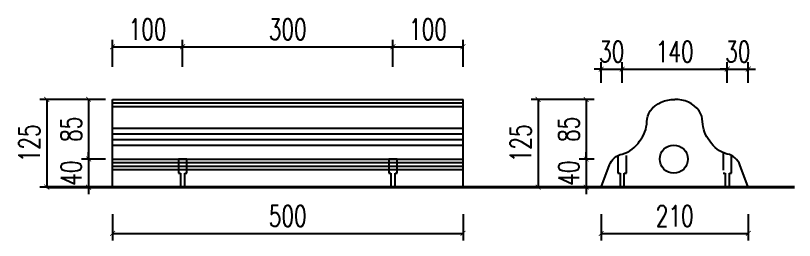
# Model space of a CAD drawing. Extents: x -40548 to 155442, y 5688 to 67136.
# Drawn here: x 119383 to 120494, y 14163 to 14483 of the extents above; entities that cross this region are included whole.
import ezdxf

# ---------------------------------------------------------------- set-up
doc = ezdxf.new("R2010")
doc.units = 0
doc.header["$LTSCALE"] = 1000
doc.linetypes.add('HIDDEN2', pattern=[0.1875, 0.125, -0.0625])
doc.layers.get('DEFPOINTS').update_dxf_attribs({"color": 200})
for name, color, linetype in [('AE-FNSH', 11, 'Continuous'), ('AE-PATN-MATE', 8, 'Continuous'), ('PUB_DIM', 3, 'Continuous')]:
    doc.layers.add(name, color=color, linetype=linetype)
doc.styles.add('_TCH_DIM_T3', font='SIMPLEX', dxfattribs={"width": 0.705882, "bigfont": 'GBCBIG'})
doc.dimstyles.new('_TCH_ARCH-10', dxfattribs={"dimscale": 10, "dimtxt": 2.975, "dimasz": 1, "dimexe": 1, "dimexo": 1, "dimgap": 1, "dimtad": 1, "dimdec": 0, "dimzin": 0, "dimdsep": 46, "dimtxsty": '_TCH_DIM_T3', "dimblk": 'ARCHTICK', "dimcen": 0.09, "dimclrt": 7, "dimazin": 2, "dimtfac": 1, "dimtdec": 0, "dimtix": 1, "dimtmove": 2, "dimatfit": 3, "dimfxl": 0, "dimtolj": 1, "dimtzin": 0, "dimarcsym": 0})

# ---------------------------------------------------------------- blocks, each defined once
blk = doc.blocks.new('_ArchTick')
at = {"color": 0, "linetype": 'ByBlock', "const_width": 0.1}
blk.add_lwpolyline([(-0.35, -0.35), (0.35, 0.35)], dxfattribs=at)
blk = doc.blocks.new('*D167')
at = {"layer": 'DEFPOINTS', "color": 0}
for p in [(120248.7, 14406.6), (120218.7, 14377.2), (120248.7, 14377.2)]:
    blk.add_point(p, dxfattribs=at)
at = {"layer": 'PUB_DIM', "color": 0, "lineweight": -2}
for p, q in [((120218.7, 14387.2), (120218.7, 14416.6)), ((120248.7, 14387.2), (120248.7, 14416.6)), ((120218.7, 14406.6), (120208.7, 14406.6)), ((120218.7, 14406.6), (120248.7, 14406.6)), ((120248.7, 14406.6), (120258.7, 14406.6))]:
    blk.add_line(p, q, dxfattribs=at)
at = {"layer": 'PUB_DIM', "color": 0, "lineweight": -2, "xscale": 10, "yscale": 10, "zscale": 10}
blk.add_blockref('_ArchTick', (120218.7, 14406.6), dxfattribs=at)
at = {"layer": 'PUB_DIM', "color": 0, "lineweight": -2, "xscale": 10, "yscale": 10, "zscale": 10, "rotation": 180}
blk.add_blockref('_ArchTick', (120248.7, 14406.6), dxfattribs=at)
at = {"layer": 'PUB_DIM', "color": 7, "insert": (120233.7, 14431.5), "char_height": 29.75, "attachment_point": 5, "style": '_TCH_DIM_T3'}
blk.add_mtext('\\A1;30', dxfattribs=at)
blk = doc.blocks.new('*D168')
at = {"layer": 'DEFPOINTS', "color": 0}
for p in [(120398.7, 14406.6), (120248.7, 14377.2), (120398.7, 14377.2)]:
    blk.add_point(p, dxfattribs=at)
at = {"layer": 'PUB_DIM', "color": 0, "lineweight": -2}
for p, q in [((120248.7, 14387.2), (120248.7, 14416.6)), ((120398.7, 14387.2), (120398.7, 14416.6)), ((120248.7, 14406.6), (120398.7, 14406.6))]:
    blk.add_line(p, q, dxfattribs=at)
at = {"layer": 'PUB_DIM', "color": 0, "lineweight": -2, "xscale": 10, "yscale": 10, "zscale": 10, "rotation": 180}
blk.add_blockref('_ArchTick', (120248.7, 14406.6), dxfattribs=at)
at = {"layer": 'PUB_DIM', "color": 0, "lineweight": -2, "xscale": 10, "yscale": 10, "zscale": 10}
blk.add_blockref('_ArchTick', (120398.7, 14406.6), dxfattribs=at)
at = {"layer": 'PUB_DIM', "color": 7, "insert": (120323.7, 14431.5), "char_height": 29.75, "attachment_point": 5, "style": '_TCH_DIM_T3'}
blk.add_mtext('\\A1;140', dxfattribs=at)
blk = doc.blocks.new('*D169')
at = {"layer": 'DEFPOINTS', "color": 0}
for p in [(120428.7, 14406.6), (120398.7, 14377.2), (120428.7, 14377.2)]:
    blk.add_point(p, dxfattribs=at)
at = {"layer": 'PUB_DIM', "color": 0, "lineweight": -2}
for p, q in [((120398.7, 14387.2), (120398.7, 14416.6)), ((120428.7, 14387.2), (120428.7, 14416.6)), ((120398.7, 14406.6), (120388.7, 14406.6)), ((120398.7, 14406.6), (120428.7, 14406.6)), ((120428.7, 14406.6), (120438.7, 14406.6))]:
    blk.add_line(p, q, dxfattribs=at)
at = {"layer": 'PUB_DIM', "color": 0, "lineweight": -2, "xscale": 10, "yscale": 10, "zscale": 10}
blk.add_blockref('_ArchTick', (120398.7, 14406.6), dxfattribs=at)
at = {"layer": 'PUB_DIM', "color": 0, "lineweight": -2, "xscale": 10, "yscale": 10, "zscale": 10, "rotation": 180}
blk.add_blockref('_ArchTick', (120428.7, 14406.6), dxfattribs=at)
at = {"layer": 'PUB_DIM', "color": 7, "insert": (120413.7, 14431.5), "char_height": 29.75, "attachment_point": 5, "style": '_TCH_DIM_T3'}
blk.add_mtext('\\A1;30', dxfattribs=at)
blk = doc.blocks.new('*D177')
at = {"layer": 'DEFPOINTS', "color": 0}
for p in [(120218.7, 14209.7), (120428.7, 14209.7), (120428.7, 14172.5)]:
    blk.add_point(p, dxfattribs=at)
at = {"layer": 'PUB_DIM', "color": 0, "lineweight": -2}
for p, q in [((120218.7, 14199.7), (120218.7, 14162.5)), ((120428.7, 14199.7), (120428.7, 14162.5)), ((120218.7, 14172.5), (120428.7, 14172.5))]:
    blk.add_line(p, q, dxfattribs=at)
at = {"layer": 'PUB_DIM', "color": 0, "lineweight": -2, "xscale": 10, "yscale": 10, "zscale": 10, "rotation": 180}
blk.add_blockref('_ArchTick', (120218.7, 14172.5), dxfattribs=at)
at = {"layer": 'PUB_DIM', "color": 0, "lineweight": -2, "xscale": 10, "yscale": 10, "zscale": 10}
blk.add_blockref('_ArchTick', (120428.7, 14172.5), dxfattribs=at)
at = {"layer": 'PUB_DIM', "color": 7, "insert": (120323.7, 14197.4), "char_height": 29.75, "attachment_point": 5, "style": '_TCH_DIM_T3'}
blk.add_mtext('\\A1;210', dxfattribs=at)
blk = doc.blocks.new('*D178')
at = {"layer": 'DEFPOINTS', "color": 0}
for p in [(120218.7, 14363.4), (120128.8, 14238.4), (120218.7, 14238.4)]:
    blk.add_point(p, dxfattribs=at)
at = {"layer": 'PUB_DIM', "color": 0, "lineweight": -2}
for p, q in [((120208.7, 14363.4), (120118.8, 14363.4)), ((120128.8, 14363.4), (120128.8, 14238.4)), ((120208.7, 14238.4), (120118.8, 14238.4))]:
    blk.add_line(p, q, dxfattribs=at)
at = {"layer": 'PUB_DIM', "color": 0, "lineweight": -2, "xscale": 10, "yscale": 10, "zscale": 10}
for p, rotation in [((120128.8, 14363.4), 90), ((120128.8, 14238.4), 270)]:
    blk.add_blockref('_ArchTick', p, dxfattribs=dict(at, rotation=rotation))
at = {"layer": 'PUB_DIM', "color": 7, "insert": (120104, 14300.9), "char_height": 29.75, "attachment_point": 5, "rotation": 90, "style": '_TCH_DIM_T3'}
blk.add_mtext('\\A1;125', dxfattribs=at)
blk = doc.blocks.new('*D179')
at = {"layer": 'DEFPOINTS', "color": 0}
for p in [(119521.7, 14363.4), (119427.8, 14238.4), (119521.7, 14238.4)]:
    blk.add_point(p, dxfattribs=at)
at = {"layer": 'PUB_DIM', "color": 0, "lineweight": -2}
for p, q in [((119511.7, 14363.4), (119417.8, 14363.4)), ((119427.8, 14363.4), (119427.8, 14238.4)), ((119511.7, 14238.4), (119417.8, 14238.4))]:
    blk.add_line(p, q, dxfattribs=at)
at = {"layer": 'PUB_DIM', "color": 0, "lineweight": -2, "xscale": 10, "yscale": 10, "zscale": 10}
for p, rotation in [((119427.8, 14363.4), 90), ((119427.8, 14238.4), 270)]:
    blk.add_blockref('_ArchTick', p, dxfattribs=dict(at, rotation=rotation))
at = {"layer": 'PUB_DIM', "color": 7, "insert": (119403, 14300.9), "char_height": 29.75, "attachment_point": 5, "rotation": 90, "style": '_TCH_DIM_T3'}
blk.add_mtext('\\A1;125', dxfattribs=at)
blk = doc.blocks.new('*D180')
at = {"layer": 'DEFPOINTS', "color": 0}
for p in [(119521.7, 14363.4), (119487.6, 14278.4), (119521.7, 14278.4)]:
    blk.add_point(p, dxfattribs=at)
at = {"layer": 'PUB_DIM', "color": 0, "lineweight": -2}
for p, q in [((119511.7, 14363.4), (119477.6, 14363.4)), ((119487.6, 14363.4), (119487.6, 14278.4)), ((119511.7, 14278.4), (119477.6, 14278.4))]:
    blk.add_line(p, q, dxfattribs=at)
at = {"layer": 'PUB_DIM', "color": 0, "lineweight": -2, "xscale": 10, "yscale": 10, "zscale": 10}
for p, rotation in [((119487.6, 14363.4), 90), ((119487.6, 14278.4), 270)]:
    blk.add_blockref('_ArchTick', p, dxfattribs=dict(at, rotation=rotation))
at = {"layer": 'PUB_DIM', "color": 7, "insert": (119462.7, 14320.9), "char_height": 29.75, "attachment_point": 5, "rotation": 90, "style": '_TCH_DIM_T3'}
blk.add_mtext('\\A1;85', dxfattribs=at)
blk = doc.blocks.new('*D181')
at = {"layer": 'DEFPOINTS', "color": 0}
for p in [(119521.7, 14278.4), (119487.6, 14238.4), (119521.7, 14238.4)]:
    blk.add_point(p, dxfattribs=at)
at = {"layer": 'PUB_DIM', "color": 0, "lineweight": -2}
for p, q in [((119487.6, 14278.4), (119487.6, 14288.4)), ((119511.7, 14278.4), (119477.6, 14278.4)), ((119487.6, 14278.4), (119487.6, 14238.4)), ((119511.7, 14238.4), (119477.6, 14238.4)), ((119487.6, 14238.4), (119487.6, 14228.4))]:
    blk.add_line(p, q, dxfattribs=at)
at = {"layer": 'PUB_DIM', "color": 0, "lineweight": -2, "xscale": 10, "yscale": 10, "zscale": 10}
for p, rotation in [((119487.6, 14278.4), 270), ((119487.6, 14238.4), 90)]:
    blk.add_blockref('_ArchTick', p, dxfattribs=dict(at, rotation=rotation))
at = {"layer": 'PUB_DIM', "color": 7, "insert": (119462.7, 14258.4), "char_height": 29.75, "attachment_point": 5, "rotation": 90, "style": '_TCH_DIM_T3'}
blk.add_mtext('\\A1;40', dxfattribs=at)
blk = doc.blocks.new('*D182')
at = {"layer": 'DEFPOINTS', "color": 0}
for p in [(119521.7, 14209.7), (120021.7, 14209.7), (120021.7, 14172.5)]:
    blk.add_point(p, dxfattribs=at)
at = {"layer": 'PUB_DIM', "color": 0, "lineweight": -2}
for p, q in [((119521.7, 14199.7), (119521.7, 14162.5)), ((120021.7, 14199.7), (120021.7, 14162.5)), ((119521.7, 14172.5), (120021.7, 14172.5))]:
    blk.add_line(p, q, dxfattribs=at)
at = {"layer": 'PUB_DIM', "color": 0, "lineweight": -2, "xscale": 10, "yscale": 10, "zscale": 10, "rotation": 180}
blk.add_blockref('_ArchTick', (119521.7, 14172.5), dxfattribs=at)
at = {"layer": 'PUB_DIM', "color": 0, "lineweight": -2, "xscale": 10, "yscale": 10, "zscale": 10}
blk.add_blockref('_ArchTick', (120021.7, 14172.5), dxfattribs=at)
at = {"layer": 'PUB_DIM', "color": 7, "insert": (119771.7, 14197.4), "char_height": 29.75, "attachment_point": 5, "style": '_TCH_DIM_T3'}
blk.add_mtext('\\A1;500', dxfattribs=at)
blk = doc.blocks.new('*D183')
at = {"layer": 'DEFPOINTS', "color": 0}
for p in [(119621.7, 14438.4), (119521.7, 14400), (119621.7, 14400)]:
    blk.add_point(p, dxfattribs=at)
at = {"layer": 'PUB_DIM', "color": 0, "lineweight": -2}
for p, q in [((119521.7, 14410), (119521.7, 14448.4)), ((119621.7, 14410), (119621.7, 14448.4)), ((119521.7, 14438.4), (119621.7, 14438.4))]:
    blk.add_line(p, q, dxfattribs=at)
at = {"layer": 'PUB_DIM', "color": 0, "lineweight": -2, "xscale": 10, "yscale": 10, "zscale": 10, "rotation": 180}
blk.add_blockref('_ArchTick', (119521.7, 14438.4), dxfattribs=at)
at = {"layer": 'PUB_DIM', "color": 0, "lineweight": -2, "xscale": 10, "yscale": 10, "zscale": 10}
blk.add_blockref('_ArchTick', (119621.7, 14438.4), dxfattribs=at)
at = {"layer": 'PUB_DIM', "color": 7, "insert": (119571.7, 14463.3), "char_height": 29.75, "attachment_point": 5, "style": '_TCH_DIM_T3'}
blk.add_mtext('\\A1;100', dxfattribs=at)
blk = doc.blocks.new('*D184')
at = {"layer": 'DEFPOINTS', "color": 0}
for p in [(119921.7, 14438.4), (119621.7, 14400), (119921.7, 14400)]:
    blk.add_point(p, dxfattribs=at)
at = {"layer": 'PUB_DIM', "color": 0, "lineweight": -2}
for p, q in [((119621.7, 14410), (119621.7, 14448.4)), ((119921.7, 14410), (119921.7, 14448.4)), ((119621.7, 14438.4), (119921.7, 14438.4))]:
    blk.add_line(p, q, dxfattribs=at)
at = {"layer": 'PUB_DIM', "color": 0, "lineweight": -2, "xscale": 10, "yscale": 10, "zscale": 10, "rotation": 180}
blk.add_blockref('_ArchTick', (119621.7, 14438.4), dxfattribs=at)
at = {"layer": 'PUB_DIM', "color": 0, "lineweight": -2, "xscale": 10, "yscale": 10, "zscale": 10}
blk.add_blockref('_ArchTick', (119921.7, 14438.4), dxfattribs=at)
at = {"layer": 'PUB_DIM', "color": 7, "insert": (119771.7, 14463.3), "char_height": 29.75, "attachment_point": 5, "style": '_TCH_DIM_T3'}
blk.add_mtext('\\A1;300', dxfattribs=at)
blk = doc.blocks.new('*D185')
at = {"layer": 'DEFPOINTS', "color": 0}
for p in [(120021.7, 14438.4), (119921.7, 14400), (120021.7, 14400)]:
    blk.add_point(p, dxfattribs=at)
at = {"layer": 'PUB_DIM', "color": 0, "lineweight": -2}
for p, q in [((119921.7, 14410), (119921.7, 14448.4)), ((120021.7, 14410), (120021.7, 14448.4)), ((119921.7, 14438.4), (120021.7, 14438.4))]:
    blk.add_line(p, q, dxfattribs=at)
at = {"layer": 'PUB_DIM', "color": 0, "lineweight": -2, "xscale": 10, "yscale": 10, "zscale": 10, "rotation": 180}
blk.add_blockref('_ArchTick', (119921.7, 14438.4), dxfattribs=at)
at = {"layer": 'PUB_DIM', "color": 0, "lineweight": -2, "xscale": 10, "yscale": 10, "zscale": 10}
blk.add_blockref('_ArchTick', (120021.7, 14438.4), dxfattribs=at)
at = {"layer": 'PUB_DIM', "color": 7, "insert": (119971.7, 14463.3), "char_height": 29.75, "attachment_point": 5, "style": '_TCH_DIM_T3'}
blk.add_mtext('\\A1;100', dxfattribs=at)
blk = doc.blocks.new('*D186')
at = {"layer": 'DEFPOINTS', "color": 0}
for p in [(120218.7, 14363.4), (120197.5, 14278.4), (120218.7, 14278.4)]:
    blk.add_point(p, dxfattribs=at)
at = {"layer": 'PUB_DIM', "color": 0, "lineweight": -2}
for p, q in [((120208.7, 14363.4), (120187.5, 14363.4)), ((120197.5, 14363.4), (120197.5, 14278.4)), ((120208.7, 14278.4), (120187.5, 14278.4))]:
    blk.add_line(p, q, dxfattribs=at)
at = {"layer": 'PUB_DIM', "color": 0, "lineweight": -2, "xscale": 10, "yscale": 10, "zscale": 10}
for p, rotation in [((120197.5, 14363.4), 90), ((120197.5, 14278.4), 270)]:
    blk.add_blockref('_ArchTick', p, dxfattribs=dict(at, rotation=rotation))
at = {"layer": 'PUB_DIM', "color": 7, "insert": (120172.6, 14320.9), "char_height": 29.75, "attachment_point": 5, "rotation": 90, "style": '_TCH_DIM_T3'}
blk.add_mtext('\\A1;85', dxfattribs=at)
blk = doc.blocks.new('*D187')
at = {"layer": 'DEFPOINTS', "color": 0}
for p in [(120218.7, 14278.4), (120197.5, 14238.4), (120218.7, 14238.4)]:
    blk.add_point(p, dxfattribs=at)
at = {"layer": 'PUB_DIM', "color": 0, "lineweight": -2}
for p, q in [((120197.5, 14278.4), (120197.5, 14288.4)), ((120208.7, 14278.4), (120187.5, 14278.4)), ((120197.5, 14278.4), (120197.5, 14238.4)), ((120208.7, 14238.4), (120187.5, 14238.4)), ((120197.5, 14238.4), (120197.5, 14228.4))]:
    blk.add_line(p, q, dxfattribs=at)
at = {"layer": 'PUB_DIM', "color": 0, "lineweight": -2, "xscale": 10, "yscale": 10, "zscale": 10}
for p, rotation in [((120197.5, 14278.4), 270), ((120197.5, 14238.4), 90)]:
    blk.add_blockref('_ArchTick', p, dxfattribs=dict(at, rotation=rotation))
at = {"layer": 'PUB_DIM', "color": 7, "insert": (120172.6, 14258.4), "char_height": 29.75, "attachment_point": 5, "rotation": 90, "style": '_TCH_DIM_T3'}
blk.add_mtext('\\A1;40', dxfattribs=at)

msp = doc.modelspace()

# ---------------------------------------------------------------- linework, layer by layer
at = {"layer": 'AE-FNSH', "linetype": 'HIDDEN2', "ltscale": 0.2}
for p, q in [((120242.7, 14283.4), (120242.7, 14258.4)), ((120254.7, 14258.4), (120254.7, 14287.7)), ((120392.7, 14287.7), (120392.7, 14258.4)), ((120404.7, 14258.4), (120404.7, 14283.4)), ((120242.7, 14258.4), (120245.7, 14258.4)), ((120245.7, 14258.4), (120245.7, 14238.4)), ((120251.7, 14238.4), (120251.7, 14258.4)), ((120251.7, 14258.4), (120254.7, 14258.4)), ((120392.7, 14258.4), (120395.7, 14258.4)), ((120395.7, 14258.4), (120395.7, 14238.4)), ((120401.7, 14258.4), (120404.7, 14258.4)), ((120401.7, 14238.4), (120401.7, 14258.4))]:
    msp.add_line(p, q, dxfattribs=at)
for points in [[(119621.7, 14278.4), (119615.7, 14278.4), (119615.7, 14258.4), (119618.7, 14258.4), (119618.7, 14238.4), (119624.7, 14238.4), (119624.7, 14258.4), (119627.7, 14258.4), (119627.7, 14278.4), (119615.7, 14278.4)], [(119921.7, 14278.4), (119915.7, 14278.4), (119915.7, 14258.4), (119918.7, 14258.4), (119918.7, 14238.4), (119924.7, 14238.4), (119924.7, 14258.4), (119927.7, 14258.4), (119927.7, 14278.4), (119915.7, 14278.4)]]:
    msp.add_lwpolyline(points, dxfattribs=at)
at = {"layer": 'AE-PATN-MATE'}
for p, q in [((119521.7, 14363.4), (120021.7, 14363.4)), ((119521.7, 14238.4), (119521.7, 14363.4)), ((119521.7, 14358.4), (120021.7, 14358.4)), ((120021.7, 14238.4), (120021.7, 14363.4)), ((119521.7, 14353.4), (120021.7, 14353.4)), ((119521.7, 14322.4), (120021.7, 14322.4)), ((119521.7, 14314.4), (120021.7, 14314.4)), ((119521.7, 14306.4), (120021.7, 14306.4)), ((119521.7, 14298.4), (120021.7, 14298.4)), ((119521.7, 14278.4), (120021.7, 14278.4)), ((119521.7, 14273.4), (120021.7, 14273.4)), ((119521.7, 14268.4), (120021.7, 14268.4)), ((119521.7, 14263.4), (120021.7, 14263.4))]:
    msp.add_line(p, q, dxfattribs=at)
at = {"layer": 'AE-PATN-MATE', "lineweight": 40}
msp.add_line((119427.8, 14238.4), (120494.5, 14238.4), dxfattribs=at)
at = {"layer": 'AE-PATN-MATE', "linetype": 'HIDDEN2', "ltscale": 0.2}
for p, q in [((120245.7, 14238.4), (120251.7, 14238.4)), ((120395.7, 14238.4), (120401.7, 14238.4))]:
    msp.add_line(p, q, dxfattribs=at)
at = {"layer": 'AE-PATN-MATE'}
for points in [[(120218.7, 14238.4), (120230.8, 14270, -0.249533), (120248.7, 14285.6, 0.19281), (120273.6, 14304.1, 0.165059), (120284, 14331.7, -0.143629), (120288.8, 14347, -0.239128), (120323.7, 14363.4)], [(120428.7, 14238.4), (120416.7, 14270, 0.249533), (120398.7, 14285.6, -0.19281), (120373.8, 14304.1, -0.165059), (120363.4, 14331.7, 0.143629), (120358.7, 14347, 0.239128), (120323.7, 14363.4)]]:
    msp.add_lwpolyline(points, format="xyb", dxfattribs=at)
msp.add_circle((120322.4, 14278.4), 20, dxfattribs=at)

# ---------------------------------------------------------------- dimensions: what is measured, and where the dimension line sits
at = {"layer": 'PUB_DIM'}
for p1, p2, distance, picture, middle in [((119521.7, 14400), (119621.7, 14400), 38.4, '*D183', (119571.7, 14463.3)), ((119621.7, 14400), (119921.7, 14400), 38.4, '*D184', (119771.7, 14463.3)), ((119921.7, 14400), (120021.7, 14400), 38.4, '*D185', (119971.7, 14463.3)), ((120218.7, 14377.2), (120248.7, 14377.2), 29.3, '*D167', (120233.7, 14431.5)), ((120398.7, 14377.2), (120428.7, 14377.2), 29.3, '*D169', (120413.7, 14431.5)), ((119521.7, 14363.4), (119521.7, 14238.4), -93.9, '*D179', (119403, 14300.9)), ((119521.7, 14363.4), (119521.7, 14278.4), -34.2, '*D180', (119462.7, 14320.9)), ((120218.7, 14363.4), (120218.7, 14238.4), -89.9, '*D178', (120104, 14300.9)), ((120218.7, 14363.4), (120218.7, 14278.4), -21.2, '*D186', (120172.6, 14320.9)), ((119521.7, 14278.4), (119521.7, 14238.4), -34.2, '*D181', (119462.7, 14258.4)), ((120218.7, 14278.4), (120218.7, 14238.4), -21.2, '*D187', (120172.6, 14258.4)), ((119521.7, 14209.7), (120021.7, 14209.7), -37.1, '*D182', (119771.7, 14197.4)), ((120218.7, 14209.7), (120428.7, 14209.7), -37.1, '*D177', (120323.7, 14197.4))]:
    dim = msp.add_aligned_dim(p1=p1, p2=p2, distance=distance, dimstyle='_TCH_ARCH-10', dxfattribs=at)
    dim.commit()
    dim.dimension.update_dxf_attribs({"geometry": picture, "text_midpoint": middle})
dim = msp.add_aligned_dim(p1=(120248.7, 14377.2), p2=(120398.7, 14377.2), distance=29.3, text='140', dimstyle='_TCH_ARCH-10', dxfattribs=at)
dim.commit()
dim.dimension.update_dxf_attribs({"geometry": '*D168', "text_midpoint": (120323.7, 14431.5)})

doc.saveas('drawing.dxf')
